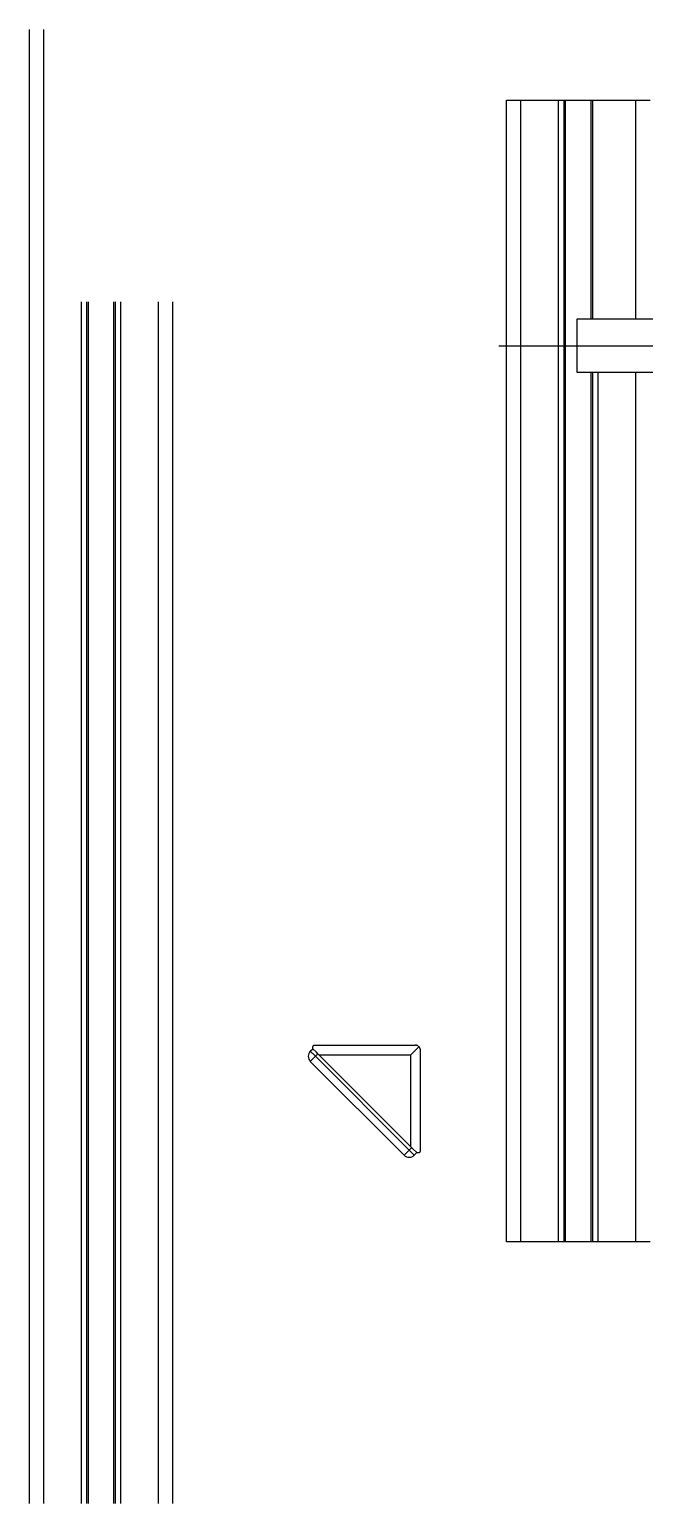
# Model space of a CAD drawing. Header units: millimetres. Extents: x -29 to 3384, y -388 to 1226.
# Drawn here: x 1119.2 to 1290.6, y 637.6 to 1048.9 of the extents above; entities that cross this region are included whole.
import ezdxf

# ---------------------------------------------------------------- set-up
doc = ezdxf.new("R2010")
doc.units = ezdxf.units.MM
doc.linetypes.add('phl_thick', pattern=[0])
doc.layers.add('projection', color=7, linetype='Continuous')

msp = doc.modelspace()

# ---------------------------------------------------------------- linework, layer by layer
for p, q in [((1252.19752, 1029.16563), (1292.19752, 1029.16563)), ((1266.69752, 953.17802), (1266.69752, 1029.16563)), ((1268.19752, 953.17802), (1268.19752, 1029.16563)), ((1268.6399, 953.17802), (1268.6399, 1029.16563)), ((1275.75513, 968.17802), (1275.75513, 1029.16563)), ((1276.19752, 968.17802), (1276.19752, 1029.16563)), ((1288.19752, 968.17802), (1288.19752, 1029.16563)), ((1271.84206, 953.17802), (1271.84206, 968.17802)), ((1271.84206, 968.17802), (1613.54234, 968.17802)), ((1250.03676, 960.67802), (1618.95841, 960.67802)), ((1613.54234, 953.17802), (1271.84206, 953.17802)), ((1292.19752, 710.61864), (1252.19752, 710.61864))]:
    msp.add_line(p, q)
at = {"layer": 'projection', "color": 7, "linetype": 'phl_thick'}
for p, q in [((1119.15612, 637.62713), (1119.15612, 1048.90735)), ((1123.15612, 637.62713), (1123.15612, 1048.90735)), ((1252.19752, 710.61864), (1252.19752, 1029.16563)), ((1256.19752, 710.61864), (1256.19752, 1029.16563)), ((1133.65612, 637.62713), (1133.65612, 972.91974)), ((1135.15612, 637.62713), (1135.15612, 972.91974)), ((1135.59851, 637.62713), (1135.59851, 972.91974)), ((1142.71373, 637.62713), (1142.71373, 972.91974)), ((1143.15612, 637.62713), (1143.15612, 972.91974)), ((1144.65612, 637.62713), (1144.65612, 972.91974)), ((1155.15612, 637.62713), (1155.15612, 972.91974)), ((1159.15612, 637.62713), (1159.15612, 972.91974)), ((1266.69752, 710.61864), (1266.69752, 953.17802)), ((1268.19752, 710.61864), (1268.19752, 953.17802)), ((1268.6399, 710.61864), (1268.6399, 953.17802)), ((1275.75513, 710.61864), (1275.75513, 953.17802)), ((1276.19752, 710.61864), (1276.19752, 953.17802)), ((1277.69752, 710.61864), (1277.69752, 953.17802)), ((1288.19752, 710.61864), (1288.19752, 953.17802)), ((1198.16316, 765.03395), (1198.16931, 765.11261)), ((1198.16316, 764.53395), (1198.16316, 765.03395)), ((1198.16931, 765.11261), (1198.18663, 765.18534)), ((1198.18663, 765.18534), (1198.21311, 765.25179)), ((1198.21311, 765.25179), (1198.24735, 765.31163)), ((1198.24735, 765.31163), (1198.28808, 765.36458)), ((1198.28808, 765.36458), (1198.33412, 765.41043)), ((1198.33412, 765.41043), (1198.38437, 765.44901)), ((1198.38437, 765.44901), (1198.43777, 765.48027)), ((1198.43777, 765.48027), (1198.49331, 765.50422)), ((1198.49331, 765.50422), (1198.55, 765.52098)), ((1198.55, 765.52098), (1198.6069, 765.53077)), ((1198.6069, 765.53077), (1198.66316, 765.53395)), ((1198.66316, 765.53395), (1222.66316, 765.53395)), ((1222.67306, 765.52405), (1222.66316, 765.53395)), ((1222.67306, 765.52405), (1226.83521, 765.52405)), ((1225.46316, 762.83395), (1227.72382, 765.09461)), ((1226.92971, 765.50977), (1226.83521, 765.52405)), ((1227.02488, 765.48942), (1226.92971, 765.50977)), ((1227.11997, 765.46259), (1227.02488, 765.48942)), ((1227.21425, 765.42905), (1227.11997, 765.46259)), ((1227.30699, 765.38875), (1227.21425, 765.42905)), ((1227.39743, 765.34164), (1227.30699, 765.38875)), ((1227.485, 765.28836), (1227.39743, 765.34164)), ((1227.56902, 765.22918), (1227.485, 765.28836)), ((1227.64884, 765.16448), (1227.56902, 765.22918)), ((1227.72382, 765.09461), (1227.64884, 765.16448)), ((1227.79369, 765.01963), (1227.72382, 765.09461)), ((1227.85839, 764.93981), (1227.79369, 765.01963)), ((1197.46036, 763.82253), (1198.16747, 764.52964)), ((1198.87457, 762.40832), (1197.46036, 763.82253)), ((1197.46036, 760.9941), (1199.58168, 763.11542)), ((1223.62331, 734.83115), (1197.46036, 760.9941)), ((1199.14214, 763.55497), (1198.16316, 764.53395)), ((1225.03753, 736.24537), (1198.87457, 762.40832)), ((1199.58168, 763.11542), (1199.14214, 763.55497)), ((1226.18418, 736.51293), (1199.58168, 763.11542)), ((1199.86316, 762.83395), (1225.46316, 762.83395)), ((1225.46316, 737.23395), (1225.46316, 762.83395)), ((1227.91757, 764.85579), (1227.85839, 764.93981)), ((1227.97085, 764.76823), (1227.91757, 764.85579)), ((1228.01796, 764.67778), (1227.97085, 764.76823)), ((1228.05825, 764.58504), (1228.01796, 764.67778)), ((1228.0918, 764.49076), (1228.05825, 764.58504)), ((1228.11863, 764.39567), (1228.0918, 764.49076)), ((1228.13898, 764.30051), (1228.11863, 764.39567)), ((1228.15326, 764.206), (1228.13898, 764.30051)), ((1228.15326, 760.04385), (1228.15326, 764.206)), ((1228.16303, 760.03407), (1228.15326, 760.04385)), ((1228.16303, 760.03407), (1228.16316, 760.03419)), ((1228.16316, 736.03395), (1228.16316, 760.03419)), ((1223.62331, 734.83115), (1225.03753, 736.24537)), ((1225.03753, 736.24537), (1225.74463, 736.95247)), ((1226.45174, 734.83115), (1225.03753, 736.24537)), ((1227.16316, 735.53395), (1226.18418, 736.51293)), ((1226.45174, 734.83115), (1227.15885, 735.53826)), ((1227.16316, 735.53395), (1227.66316, 735.53395)), ((1227.66316, 735.53395), (1227.74182, 735.54017)), ((1227.74182, 735.54017), (1227.81455, 735.55735)), ((1227.81455, 735.55735), (1227.881, 735.5839)), ((1227.881, 735.5839), (1227.94084, 735.61815)), ((1227.94084, 735.61815), (1227.99379, 735.65887)), ((1227.99379, 735.65887), (1228.03963, 735.70491)), ((1228.03963, 735.70491), (1228.07822, 735.75516)), ((1228.07822, 735.75516), (1228.10948, 735.80856)), ((1228.10948, 735.80856), (1228.13343, 735.8641)), ((1228.13343, 735.8641), (1228.15018, 735.9208)), ((1228.15018, 735.9208), (1228.15998, 735.97769)), ((1228.15998, 735.97769), (1228.16316, 736.03395))]:
    msp.add_line(p, q, dxfattribs=at)
for centre, start, end in [((1198.87457, 762.40832), 134.999985, 225.0000175), ((1225.03753, 736.24537), 224.9999825, 315.000015)]:
    msp.add_arc(centre, 2, start, end, dxfattribs=at)

doc.saveas('drawing.dxf')
